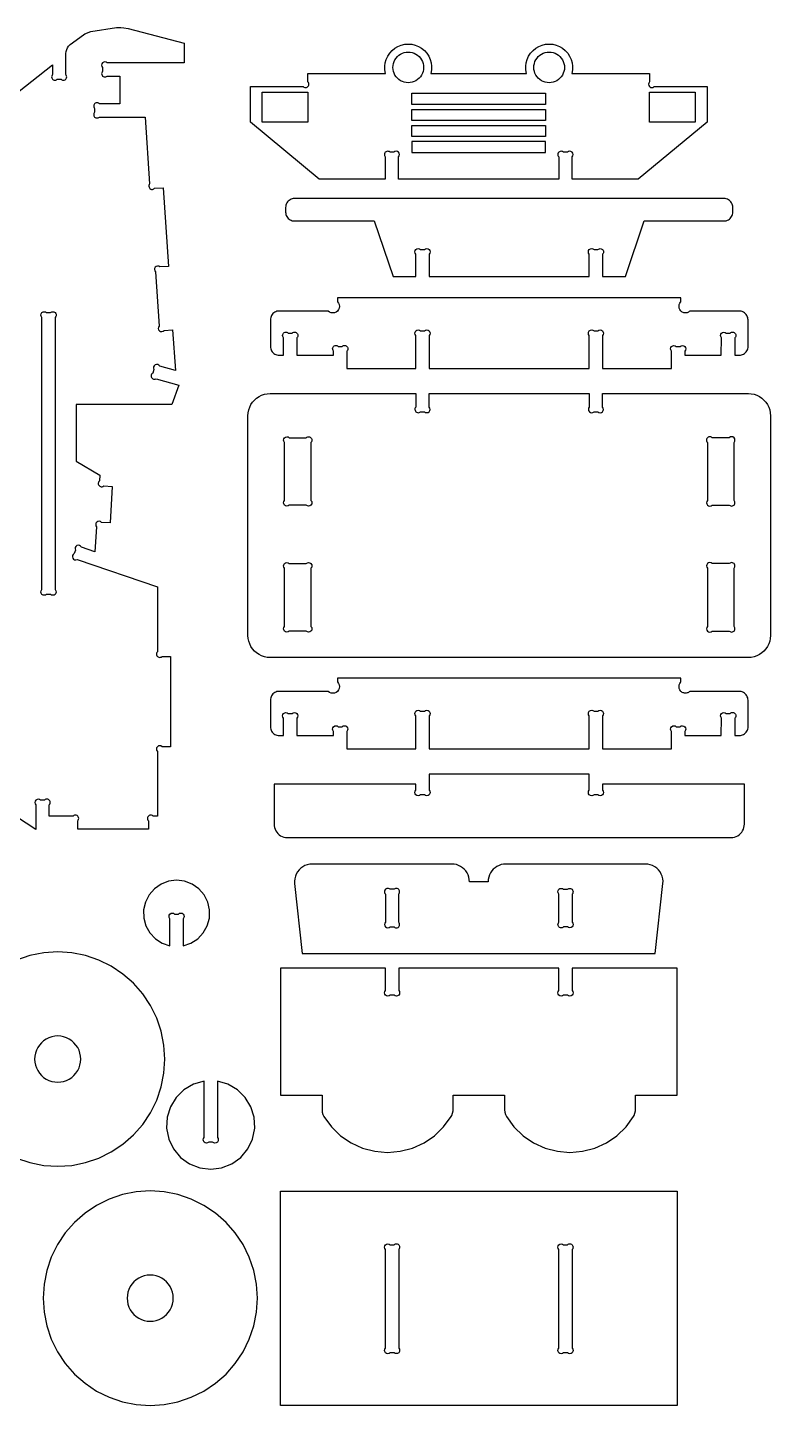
# Model space of a CAD drawing. Extents: x -626.8 to -533, y 371.6 to 426.8.
# Drawn here: x -597.3 to -569.3, y 374.8 to 426.8 of the extents above; entities that cross this region are included whole.
import ezdxf

# ---------------------------------------------------------------- set-up
doc = ezdxf.new("R2010")
doc.units = 0
doc.header["$MEASUREMENT"] = 0
doc.layers.get('0').update_dxf_attribs({"linetype": 'CONTINUOUS'})

msp = doc.modelspace()

# ---------------------------------------------------------------- linework, layer by layer
msp.add_lwpolyline([(-599.717, 422.714), (-596.34, 425.362), (-596.34, 424.991, 1), (-596.163, 424.814), (-596.018, 424.814, 1), (-595.841, 424.991), (-595.841, 425.789), (-595.83, 425.863), (-595.808, 425.935), (-595.775, 426.002), (-595.733, 426.064), (-595.682, 426.119), (-595.59, 426.193), (-595.117, 426.531), (-594.9, 426.611), (-593.93, 426.764), (-593.765, 426.763), (-593.655, 426.753), (-593.492, 426.725), (-591.373, 426.179), (-591.373, 425.437), (-594.277, 425.437, 1), (-594.453, 425.26), (-594.453, 425.114, 1), (-594.277, 424.937), (-593.804, 424.937), (-593.804, 423.892), (-594.576, 423.892, 1), (-594.753, 423.715), (-594.753, 423.569, 1), (-594.576, 423.392), (-592.844, 423.392), (-592.679, 420.87, 1), (-592.491, 420.706), (-592.168, 420.727), (-591.971, 417.763), (-592.294, 417.741, 1), (-592.459, 417.553), (-592.323, 415.51, 1), (-592.134, 415.345), (-591.812, 415.366), (-591.71, 413.839), (-592.301, 414.004, 1), (-592.518, 413.881), (-592.558, 413.74, 1), (-592.435, 413.522), (-591.578, 413.283), (-591.846, 412.554), (-595.446, 412.554), (-595.446, 410.426), (-594.563, 409.89), (-594.576, 409.674, 1), (-594.411, 409.486), (-594.088, 409.466), (-594.173, 408.091), (-594.496, 408.111, 1), (-594.683, 407.945), (-594.741, 407.008), (-595.253, 407.183, 1), (-595.477, 407.072), (-595.524, 406.934, 1), (-595.414, 406.71), (-592.387, 405.678), (-592.387, 403.236, 1), (-592.21, 403.059), (-591.887, 403.059), (-591.887, 399.658), (-592.21, 399.658, 1), (-592.387, 399.481), (-592.387, 397.045), (-592.547, 397.045, 1), (-592.724, 396.868), (-592.724, 396.545), (-595.391, 396.545), (-595.391, 396.868, 1), (-595.568, 397.045), (-596.467, 397.045), (-596.467, 397.469, 1), (-596.644, 397.646), (-596.791, 397.646, 1), (-596.967, 397.469), (-596.967, 396.54), (-598.069, 397.248)], format="xyb")
for points in [[(-576.914, 425.8), (-576.84, 425.687), (-576.784, 425.565), (-576.748, 425.436), (-576.731, 425.303), (-576.735, 425.169), (-576.758, 425.036), (-573.83, 425.036), (-573.83, 424.713, 1), (-573.653, 424.536), (-571.66, 424.536), (-571.66, 423.193), (-574.26, 421.049), (-576.749, 421.049), (-576.749, 421.889, 1), (-576.926, 422.066), (-577.072, 422.066, 1), (-577.249, 421.889), (-577.249, 421.049), (-583.291, 421.049), (-583.291, 421.889, 1), (-583.468, 422.066), (-583.614, 422.066, 1), (-583.791, 421.889), (-583.791, 421.049), (-586.28, 421.049), (-588.88, 423.193), (-588.88, 424.536), (-586.887, 424.536, 1), (-586.711, 424.713), (-586.711, 425.036), (-583.782, 425.036), (-583.806, 425.169), (-583.809, 425.303), (-583.793, 425.436), (-583.756, 425.565), (-583.7, 425.687), (-583.626, 425.8), (-583.536, 425.899), (-583.432, 425.984), (-583.317, 426.053), (-583.192, 426.102), (-583.061, 426.133), (-582.927, 426.143), (-582.793, 426.133), (-582.662, 426.102), (-582.538, 426.053), (-582.422, 425.984), (-582.318, 425.899), (-582.228, 425.8), (-582.154, 425.687), (-582.098, 425.565), (-582.062, 425.436), (-582.045, 425.303), (-582.048, 425.169), (-582.072, 425.036), (-578.468, 425.036), (-578.492, 425.169), (-578.495, 425.303), (-578.479, 425.436), (-578.442, 425.565), (-578.386, 425.687), (-578.312, 425.8), (-578.222, 425.899), (-578.118, 425.984), (-578.003, 426.053), (-577.878, 426.102), (-577.747, 426.133), (-577.613, 426.143), (-577.479, 426.133), (-577.348, 426.102), (-577.224, 426.053), (-577.108, 425.984), (-577.004, 425.899)], [(-587.506, 420.152), (-587.525, 420.113), (-587.539, 420.072), (-587.548, 420.029), (-587.551, 419.986), (-587.551, 419.807), (-587.548, 419.764), (-587.539, 419.721), (-587.525, 419.68), (-587.506, 419.641), (-587.482, 419.604), (-587.453, 419.572), (-587.42, 419.543), (-587.384, 419.519), (-587.345, 419.499), (-587.304, 419.485), (-587.261, 419.477), (-587.217, 419.474), (-584.21, 419.474), (-583.499, 417.38), (-582.64, 417.38), (-582.64, 418.22, -1), (-582.463, 418.397), (-582.316, 418.397, -1), (-582.14, 418.22), (-582.14, 417.38), (-576.098, 417.38), (-576.098, 418.22, -1), (-575.921, 418.397), (-575.775, 418.397, -1), (-575.598, 418.22), (-575.598, 417.38), (-574.738, 417.38), (-574.027, 419.474), (-571.02, 419.474), (-570.977, 419.477), (-570.934, 419.485), (-570.893, 419.499), (-570.854, 419.519), (-570.817, 419.543), (-570.784, 419.572), (-570.756, 419.604), (-570.732, 419.641), (-570.712, 419.68), (-570.698, 419.721), (-570.69, 419.764), (-570.687, 419.807), (-570.687, 419.986), (-570.69, 420.029), (-570.698, 420.072), (-570.712, 420.113), (-570.732, 420.152), (-570.756, 420.189), (-570.784, 420.221), (-570.817, 420.25), (-570.854, 420.274), (-570.893, 420.294), (-570.934, 420.308), (-570.977, 420.316), (-571.02, 420.319), (-587.217, 420.319), (-587.261, 420.316), (-587.304, 420.308), (-587.345, 420.294), (-587.384, 420.274), (-587.42, 420.25), (-587.453, 420.221), (-587.482, 420.189)], [(-588.115, 415.832), (-588.124, 415.789), (-588.127, 415.746), (-588.127, 414.746), (-588.124, 414.702), (-588.115, 414.659), (-588.101, 414.618), (-588.082, 414.579), (-588.058, 414.543), (-588.029, 414.51), (-587.996, 414.481), (-587.96, 414.457), (-587.921, 414.438), (-587.88, 414.424), (-587.837, 414.415), (-587.793, 414.412), (-587.627, 414.412), (-587.627, 415.069, -1), (-587.45, 415.246), (-587.303, 415.246, -1), (-587.127, 415.069), (-587.127, 414.412), (-585.742, 414.412), (-585.742, 414.569, -1), (-585.565, 414.746), (-585.419, 414.746, -1), (-585.242, 414.569), (-585.242, 413.912), (-582.64, 413.912), (-582.64, 415.152, -1), (-582.463, 415.329), (-582.316, 415.329, -1), (-582.14, 415.152), (-582.14, 413.912), (-576.098, 413.912), (-576.098, 415.152, -1), (-575.921, 415.329), (-575.775, 415.329, -1), (-575.598, 415.152), (-575.598, 413.912), (-572.996, 413.912), (-572.996, 414.569, -1), (-572.819, 414.746), (-572.672, 414.746, -1), (-572.496, 414.569), (-572.496, 414.412), (-571.127, 414.412), (-571.114, 415.072, -1), (-570.937, 415.246), (-570.788, 415.246, -1), (-570.611, 415.069), (-570.611, 414.412), (-570.444, 414.412), (-570.401, 414.415), (-570.358, 414.424), (-570.317, 414.438), (-570.278, 414.457), (-570.241, 414.481), (-570.209, 414.51), (-570.18, 414.543), (-570.156, 414.579), (-570.136, 414.618), (-570.122, 414.659), (-570.114, 414.702), (-570.111, 414.746), (-570.111, 415.746), (-570.115, 415.79), (-570.125, 415.834), (-570.14, 415.876), (-570.161, 415.915), (-570.186, 415.952), (-570.216, 415.984), (-570.251, 416.013), (-570.288, 416.037), (-570.329, 416.056), (-570.371, 416.069), (-570.415, 416.077), (-572.304, 416.079), (-572.328, 416.058), (-572.354, 416.041), (-572.382, 416.027), (-572.411, 416.017), (-572.442, 416.011), (-572.473, 416.009), (-572.504, 416.011), (-572.535, 416.017), (-572.565, 416.027), (-572.593, 416.041), (-572.619, 416.058), (-572.642, 416.079), (-572.664, 416.103), (-572.682, 416.131), (-572.696, 416.16), (-572.707, 416.191), (-572.713, 416.223), (-572.715, 416.256), (-572.713, 416.288), (-572.707, 416.32), (-572.696, 416.351), (-572.682, 416.381), (-572.664, 416.408), (-572.642, 416.432), (-572.642, 416.579), (-585.595, 416.579), (-585.595, 416.432), (-585.556, 416.381), (-585.531, 416.32), (-585.522, 416.256), (-585.531, 416.191), (-585.556, 416.131), (-585.595, 416.079), (-585.647, 416.039), (-585.708, 416.014), (-585.772, 416.006), (-585.837, 416.014), (-585.897, 416.039), (-585.949, 416.079), (-587.793, 416.079), (-587.837, 416.076), (-587.88, 416.068), (-587.921, 416.054), (-587.96, 416.034), (-587.996, 416.01), (-588.029, 415.981), (-588.058, 415.948), (-588.082, 415.912), (-588.101, 415.873)], [(-596.741, 405.577), (-596.741, 415.841, -1), (-596.564, 416.018), (-596.418, 416.018, -1), (-596.241, 415.841), (-596.241, 405.577, -1), (-596.418, 405.401), (-596.564, 405.401, -1)], [(-582.64, 412.969), (-582.64, 412.461, 1), (-582.463, 412.285), (-582.316, 412.285, 1), (-582.14, 412.461), (-582.14, 412.969), (-576.098, 412.969), (-576.098, 412.461, 1), (-575.921, 412.285), (-575.775, 412.285, 1), (-575.598, 412.461), (-575.598, 412.969), (-570.1, 412.969), (-569.992, 412.961), (-569.885, 412.94), (-569.782, 412.905), (-569.684, 412.857), (-569.593, 412.796), (-569.511, 412.724), (-569.439, 412.643), (-569.379, 412.552), (-569.331, 412.454), (-569.296, 412.351), (-569.274, 412.244), (-569.267, 412.135), (-569.267, 403.851), (-569.274, 403.742), (-569.296, 403.635), (-569.331, 403.532), (-569.379, 403.434), (-569.439, 403.344), (-569.511, 403.262), (-569.593, 403.19), (-569.684, 403.129), (-569.782, 403.081), (-569.885, 403.046), (-569.992, 403.025), (-570.1, 403.017), (-588.137, 403.017), (-588.246, 403.025), (-588.353, 403.046), (-588.456, 403.081), (-588.554, 403.129), (-588.644, 403.19), (-588.726, 403.262), (-588.798, 403.344), (-588.859, 403.434), (-588.907, 403.532), (-588.942, 403.635), (-588.963, 403.742), (-588.97, 403.851), (-588.97, 412.135), (-588.963, 412.244), (-588.942, 412.351), (-588.907, 412.454), (-588.859, 412.552), (-588.798, 412.643), (-588.726, 412.724), (-588.644, 412.796), (-588.554, 412.857), (-588.456, 412.905), (-588.353, 412.94), (-588.246, 412.961), (-588.137, 412.969)], [(-587.595, 408.942), (-587.595, 411.127, -1), (-587.419, 411.304), (-586.772, 411.304, -1), (-586.595, 411.127), (-586.595, 408.942, -1), (-586.772, 408.765), (-587.419, 408.765, -1)], [(-571.642, 411.127), (-571.642, 408.942, 1), (-571.465, 408.765), (-570.819, 408.765, 1), (-570.642, 408.942), (-570.642, 411.127, 1), (-570.819, 411.304), (-571.465, 411.304, 1)], [(-586.595, 406.383), (-586.595, 404.192, -1), (-586.772, 404.015), (-587.419, 404.015, -1), (-587.595, 404.192), (-587.595, 406.383, -1), (-587.419, 406.56), (-586.772, 406.56, -1)], [(-571.642, 406.383), (-571.642, 404.192, 1), (-571.465, 404.015), (-570.819, 404.015, 1), (-570.642, 404.192), (-570.642, 406.383, 1), (-570.819, 406.56), (-571.465, 406.56, 1)], [(-588.115, 401.497), (-588.124, 401.455), (-588.127, 401.411), (-588.127, 400.411), (-588.124, 400.368), (-588.115, 400.325), (-588.101, 400.284), (-588.082, 400.244), (-588.058, 400.208), (-588.029, 400.175), (-587.996, 400.147), (-587.96, 400.122), (-587.921, 400.103), (-587.88, 400.089), (-587.837, 400.081), (-587.793, 400.078), (-587.627, 400.078), (-587.627, 400.734, -1), (-587.45, 400.911), (-587.303, 400.911, -1), (-587.127, 400.734), (-587.127, 400.078), (-585.742, 400.078), (-585.742, 400.234, -1), (-585.565, 400.411), (-585.419, 400.411, -1), (-585.242, 400.234), (-585.242, 399.578), (-582.64, 399.578), (-582.64, 400.817, -1), (-582.463, 400.994), (-582.316, 400.994, -1), (-582.14, 400.817), (-582.14, 399.578), (-576.098, 399.578), (-576.098, 400.817, -1), (-575.921, 400.994), (-575.775, 400.994, -1), (-575.598, 400.817), (-575.598, 399.578), (-572.996, 399.578), (-572.996, 400.234, -1), (-572.819, 400.411), (-572.672, 400.411, -1), (-572.496, 400.234), (-572.496, 400.078), (-571.127, 400.078), (-571.114, 400.738, -1), (-570.937, 400.911), (-570.788, 400.911, -1), (-570.611, 400.734), (-570.611, 400.078), (-570.444, 400.078), (-570.401, 400.081), (-570.358, 400.089), (-570.317, 400.103), (-570.278, 400.122), (-570.241, 400.147), (-570.209, 400.175), (-570.18, 400.208), (-570.156, 400.244), (-570.136, 400.284), (-570.122, 400.325), (-570.114, 400.368), (-570.111, 400.411), (-570.111, 401.411), (-570.115, 401.456), (-570.125, 401.499), (-570.14, 401.541), (-570.161, 401.581), (-570.186, 401.617), (-570.216, 401.65), (-570.251, 401.679), (-570.288, 401.703), (-570.329, 401.721), (-570.371, 401.735), (-570.415, 401.743), (-572.304, 401.744), (-572.328, 401.724), (-572.354, 401.706), (-572.382, 401.693), (-572.411, 401.683), (-572.442, 401.676), (-572.473, 401.674), (-572.504, 401.676), (-572.535, 401.683), (-572.565, 401.693), (-572.593, 401.706), (-572.619, 401.724), (-572.642, 401.744), (-572.664, 401.769), (-572.682, 401.796), (-572.696, 401.826), (-572.707, 401.856), (-572.713, 401.889), (-572.715, 401.921), (-572.713, 401.954), (-572.707, 401.986), (-572.696, 402.017), (-572.682, 402.046), (-572.664, 402.073), (-572.642, 402.098), (-572.642, 402.244), (-585.595, 402.244), (-585.595, 402.098), (-585.556, 402.046), (-585.531, 401.986), (-585.522, 401.921), (-585.531, 401.856), (-585.556, 401.796), (-585.595, 401.744), (-585.647, 401.705), (-585.708, 401.68), (-585.772, 401.671), (-585.837, 401.68), (-585.897, 401.705), (-585.949, 401.744), (-587.793, 401.744), (-587.837, 401.742), (-587.88, 401.733), (-587.921, 401.719), (-587.96, 401.7), (-587.996, 401.676), (-588.029, 401.647), (-588.058, 401.614), (-588.082, 401.578), (-588.101, 401.539)], [(-570.557, 396.274), (-570.499, 396.303), (-570.444, 396.339), (-570.395, 396.383), (-570.352, 396.432), (-570.316, 396.486), (-570.287, 396.545), (-570.266, 396.607), (-570.253, 396.671), (-570.249, 396.736), (-570.249, 398.245), (-575.598, 398.245), (-575.598, 398.023, -1), (-575.775, 397.846), (-575.921, 397.846, -1), (-576.098, 398.023), (-576.098, 398.629), (-582.14, 398.629), (-582.14, 398.023, -1), (-582.316, 397.846), (-582.463, 397.846, -1), (-582.64, 398.023), (-582.64, 398.245), (-587.989, 398.245), (-587.989, 396.736), (-587.984, 396.671), (-587.972, 396.607), (-587.951, 396.545), (-587.922, 396.486), (-587.885, 396.432), (-587.842, 396.383), (-587.793, 396.339), (-587.739, 396.303), (-587.68, 396.274), (-587.618, 396.253), (-587.554, 396.24), (-587.489, 396.236), (-570.749, 396.236), (-570.684, 396.24), (-570.619, 396.253)], [(-591.912, 392.154), (-591.912, 393.174, -1), (-591.736, 393.351), (-591.589, 393.351, -1), (-591.412, 393.174), (-591.412, 392.154), (-591.123, 392.251), (-590.866, 392.416), (-590.656, 392.638), (-590.507, 392.904), (-590.426, 393.198), (-590.419, 393.504), (-590.487, 393.801), (-590.625, 394.074), (-590.825, 394.305), (-591.074, 394.48), (-591.359, 394.59), (-591.662, 394.627), (-591.965, 394.59), (-592.25, 394.48), (-592.5, 394.305), (-592.7, 394.074), (-592.838, 393.801), (-592.905, 393.504), (-592.899, 393.198), (-592.818, 392.904), (-592.669, 392.638), (-592.459, 392.416), (-592.202, 392.251)], [(-583.788, 394.105), (-583.788, 393.042, 1), (-583.611, 392.865), (-583.464, 392.865, 1), (-583.288, 393.042), (-583.288, 394.105, 1), (-583.464, 394.282), (-583.611, 394.282, 1)], [(-577.246, 393.042), (-577.246, 394.105, -1), (-577.069, 394.282), (-576.923, 394.282, -1), (-576.746, 394.105), (-576.746, 393.042, -1), (-576.923, 392.865), (-577.069, 392.865, -1)], [(-579.224, 385.716), (-578.942, 385.329), (-578.598, 384.996), (-578.202, 384.727), (-577.767, 384.528), (-577.304, 384.407), (-576.827, 384.366), (-576.35, 384.407), (-575.887, 384.528), (-575.452, 384.727), (-575.056, 384.996), (-574.712, 385.329), (-574.43, 385.716), (-574.408, 385.756), (-574.376, 385.84), (-574.36, 385.93), (-574.357, 386.521), (-572.79, 386.521), (-572.79, 391.309), (-576.746, 391.309), (-576.746, 390.469, -1), (-576.923, 390.292), (-577.069, 390.292, -1), (-577.246, 390.469), (-577.246, 391.309), (-583.288, 391.309), (-583.288, 390.469, -1), (-583.464, 390.292), (-583.611, 390.292, -1), (-583.788, 390.469), (-583.788, 391.309), (-587.744, 391.309), (-587.744, 386.521), (-586.176, 386.521), (-586.176, 385.975), (-586.168, 385.885), (-586.144, 385.797), (-586.104, 385.716), (-585.822, 385.329), (-585.478, 384.996), (-585.082, 384.727), (-584.647, 384.528), (-584.184, 384.407), (-583.707, 384.366), (-583.23, 384.407), (-582.767, 384.528), (-582.331, 384.727), (-581.936, 384.996), (-581.592, 385.329), (-581.31, 385.716), (-581.288, 385.756), (-581.256, 385.84), (-581.239, 385.93), (-581.237, 386.521), (-579.297, 386.521), (-579.297, 385.975), (-579.288, 385.885), (-579.264, 385.797)], [(-588.797, 384.869), (-588.714, 385.275), (-588.735, 385.689), (-588.857, 386.085), (-589.073, 386.438), (-589.369, 386.728), (-589.728, 386.935), (-590.126, 387.048), (-590.126, 384.932, -1), (-590.303, 384.755), (-590.45, 384.755, -1), (-590.626, 384.932), (-590.626, 387.048), (-591.025, 386.935), (-591.384, 386.728), (-591.68, 386.438), (-591.896, 386.085), (-592.018, 385.689), (-592.038, 385.275), (-591.956, 384.869), (-591.776, 384.495), (-591.51, 384.178), (-591.173, 383.936), (-590.787, 383.785), (-590.376, 383.733), (-589.965, 383.785), (-589.579, 383.936), (-589.243, 384.178), (-588.977, 384.495)], [(-583.611, 380.885), (-583.464, 380.885, -1), (-583.288, 380.708), (-583.288, 376.994, -1), (-583.464, 376.817), (-583.611, 376.817, -1), (-583.788, 376.994), (-583.788, 380.708, -1)], [(-577.069, 380.885), (-576.923, 380.885, -1), (-576.746, 380.708), (-576.746, 376.994, -1), (-576.923, 376.817), (-577.069, 376.817, -1), (-577.246, 376.994), (-577.246, 380.708, -1)]]:
    msp.add_lwpolyline(points, format="xyb", close=True)
for points in [[(-582.427, 424.971), (-582.469, 424.908), (-582.519, 424.851), (-582.575, 424.801), (-582.638, 424.759), (-582.706, 424.726), (-582.778, 424.702), (-582.852, 424.687), (-582.927, 424.682), (-583.002, 424.687), (-583.077, 424.702), (-583.148, 424.726), (-583.216, 424.759), (-583.279, 424.801), (-583.336, 424.851), (-583.385, 424.908), (-583.427, 424.971), (-583.461, 425.039), (-583.485, 425.11), (-583.5, 425.184), (-583.505, 425.26), (-583.5, 425.335), (-583.485, 425.409), (-583.461, 425.481), (-583.427, 425.549), (-583.385, 425.611), (-583.336, 425.668), (-583.279, 425.718), (-583.216, 425.76), (-583.148, 425.794), (-583.077, 425.818), (-583.002, 425.833), (-582.927, 425.837), (-582.852, 425.833), (-582.778, 425.818), (-582.706, 425.794), (-582.638, 425.76), (-582.575, 425.718), (-582.519, 425.668), (-582.469, 425.611), (-582.427, 425.549), (-582.393, 425.481), (-582.369, 425.409), (-582.354, 425.335), (-582.349, 425.26), (-582.354, 425.184), (-582.369, 425.11), (-582.393, 425.039)], [(-577.079, 425.481), (-577.055, 425.409), (-577.04, 425.335), (-577.035, 425.26), (-577.04, 425.184), (-577.055, 425.11), (-577.079, 425.039), (-577.113, 424.971), (-577.155, 424.908), (-577.205, 424.851), (-577.261, 424.801), (-577.324, 424.759), (-577.392, 424.726), (-577.464, 424.702), (-577.538, 424.687), (-577.613, 424.682), (-577.689, 424.687), (-577.763, 424.702), (-577.834, 424.726), (-577.902, 424.759), (-577.965, 424.801), (-578.022, 424.851), (-578.071, 424.908), (-578.113, 424.971), (-578.147, 425.039), (-578.171, 425.11), (-578.186, 425.184), (-578.191, 425.26), (-578.186, 425.335), (-578.171, 425.409), (-578.147, 425.481), (-578.113, 425.549), (-578.071, 425.611), (-578.022, 425.668), (-577.965, 425.718), (-577.902, 425.76), (-577.834, 425.794), (-577.763, 425.818), (-577.689, 425.833), (-577.613, 425.837), (-577.538, 425.833), (-577.464, 425.818), (-577.392, 425.794), (-577.324, 425.76), (-577.261, 425.718), (-577.205, 425.668), (-577.155, 425.611), (-577.113, 425.549)], [(-586.711, 423.193), (-588.439, 423.193), (-588.439, 424.326), (-586.711, 424.326)], [(-572.101, 423.193), (-573.83, 423.193), (-573.83, 424.326), (-572.101, 424.326)], [(-577.749, 423.861), (-582.791, 423.861), (-582.791, 424.285), (-577.749, 424.285)], [(-582.791, 423.257), (-582.791, 423.68), (-577.749, 423.68), (-577.749, 423.257)], [(-582.791, 422.653), (-582.791, 423.076), (-577.749, 423.076), (-577.749, 422.653)], [(-577.749, 422.049), (-577.749, 422.472), (-582.791, 422.472), (-582.791, 422.049)], [(-573.321, 394.496), (-573.318, 394.589), (-573.327, 394.682), (-573.349, 394.773), (-573.384, 394.859), (-573.43, 394.94), (-573.488, 395.014), (-573.555, 395.079), (-573.63, 395.134), (-573.712, 395.178), (-573.8, 395.21), (-573.891, 395.229), (-573.984, 395.236), (-579.248, 395.236), (-579.335, 395.23), (-579.421, 395.213), (-579.503, 395.185), (-579.581, 395.146), (-579.654, 395.098), (-579.719, 395.04), (-579.777, 394.975), (-579.825, 394.902), (-579.864, 394.824), (-579.892, 394.741), (-579.909, 394.656), (-579.915, 394.569), (-580.619, 394.569), (-580.625, 394.656), (-580.642, 394.741), (-580.67, 394.824), (-580.708, 394.902), (-580.757, 394.975), (-580.814, 395.04), (-580.88, 395.098), (-580.952, 395.146), (-581.031, 395.185), (-581.113, 395.213), (-581.199, 395.23), (-581.286, 395.236), (-586.55, 395.236), (-586.643, 395.229), (-586.734, 395.21), (-586.822, 395.178), (-586.904, 395.134), (-586.979, 395.079), (-587.046, 395.014), (-587.103, 394.94), (-587.15, 394.859), (-587.184, 394.773), (-587.207, 394.682), (-587.216, 394.589), (-587.212, 394.496), (-586.923, 391.862), (-573.611, 391.862)], [(-595.617, 388.574), (-595.712, 388.637), (-595.814, 388.688), (-595.922, 388.724), (-596.033, 388.746), (-596.147, 388.754), (-596.26, 388.746), (-596.372, 388.724), (-596.48, 388.688), (-596.582, 388.637), (-596.676, 388.574), (-596.762, 388.499), (-596.837, 388.413), (-596.9, 388.319), (-596.951, 388.217), (-596.987, 388.109), (-597.009, 387.997), (-597.017, 387.884), (-597.009, 387.77), (-596.987, 387.659), (-596.951, 387.551), (-596.9, 387.449), (-596.837, 387.354), (-596.762, 387.269), (-596.676, 387.194), (-596.582, 387.13), (-596.48, 387.08), (-596.372, 387.043), (-596.26, 387.021), (-596.147, 387.014), (-596.033, 387.021), (-595.922, 387.043), (-595.814, 387.08), (-595.712, 387.13), (-595.617, 387.194), (-595.532, 387.269), (-595.457, 387.354), (-595.393, 387.449), (-595.343, 387.551), (-595.306, 387.659), (-595.284, 387.77), (-595.277, 387.884), (-595.284, 387.997), (-595.306, 388.109), (-595.343, 388.217), (-595.393, 388.319), (-595.457, 388.413), (-595.532, 388.499)], [(-589.798, 381.729), (-590.195, 382.077), (-590.635, 382.371), (-591.109, 382.605), (-591.61, 382.775), (-592.128, 382.878), (-592.656, 382.913), (-593.183, 382.878), (-593.702, 382.775), (-594.203, 382.605), (-594.677, 382.371), (-595.116, 382.077), (-595.514, 381.729), (-595.862, 381.331), (-596.156, 380.892), (-596.39, 380.418), (-596.56, 379.917), (-596.663, 379.398), (-596.698, 378.871), (-596.663, 378.343), (-596.56, 377.825), (-596.39, 377.324), (-596.156, 376.85), (-595.862, 376.41), (-595.514, 376.013), (-595.116, 375.664), (-594.677, 375.37), (-594.203, 375.137), (-593.702, 374.967), (-593.183, 374.863), (-592.656, 374.829), (-592.128, 374.863), (-591.61, 374.967), (-591.109, 375.137), (-590.635, 375.37), (-590.195, 375.664), (-589.798, 376.013), (-589.449, 376.41), (-589.155, 376.85), (-588.922, 377.324), (-588.752, 377.825), (-588.648, 378.343), (-588.614, 378.871), (-588.648, 379.398), (-588.752, 379.917), (-588.922, 380.418), (-589.155, 380.892), (-589.449, 381.331)], [(-572.79, 374.829), (-587.744, 374.829), (-587.744, 382.904), (-572.79, 382.904)], [(-592.221, 378.117), (-592.126, 378.181), (-592.041, 378.256), (-591.966, 378.341), (-591.902, 378.436), (-591.852, 378.538), (-591.815, 378.646), (-591.793, 378.757), (-591.786, 378.871), (-591.793, 378.984), (-591.815, 379.096), (-591.852, 379.204), (-591.902, 379.306), (-591.966, 379.4), (-592.041, 379.486), (-592.126, 379.561), (-592.221, 379.624), (-592.323, 379.675), (-592.431, 379.711), (-592.542, 379.733), (-592.656, 379.741), (-592.769, 379.733), (-592.881, 379.711), (-592.989, 379.675), (-593.091, 379.624), (-593.185, 379.561), (-593.271, 379.486), (-593.346, 379.4), (-593.409, 379.306), (-593.46, 379.204), (-593.496, 379.096), (-593.518, 378.984), (-593.526, 378.871), (-593.518, 378.757), (-593.496, 378.646), (-593.46, 378.538), (-593.409, 378.436), (-593.346, 378.341), (-593.271, 378.256), (-593.185, 378.181), (-593.091, 378.117), (-592.989, 378.067), (-592.881, 378.03), (-592.769, 378.008), (-592.656, 378.001), (-592.542, 378.008), (-592.431, 378.03), (-592.323, 378.067)]]:
    msp.add_lwpolyline(points, close=True)
msp.add_lwpolyline([(-597.694, 384.15), (-597.193, 383.98), (-596.674, 383.877), (-596.147, 383.842), (-595.619, 383.877), (-595.101, 383.98), (-594.6, 384.15), (-594.126, 384.383), (-593.686, 384.677), (-593.289, 385.026), (-592.94, 385.423), (-592.646, 385.863), (-592.413, 386.337), (-592.243, 386.838), (-592.14, 387.356), (-592.105, 387.884), (-592.14, 388.411), (-592.243, 388.93), (-592.413, 389.431), (-592.646, 389.905), (-592.94, 390.344), (-593.289, 390.742), (-593.686, 391.09), (-594.126, 391.384), (-594.6, 391.618), (-595.101, 391.788), (-595.619, 391.891), (-596.147, 391.926), (-596.674, 391.891), (-597.193, 391.788), (-597.694, 391.618)])

doc.saveas('drawing.dxf')
